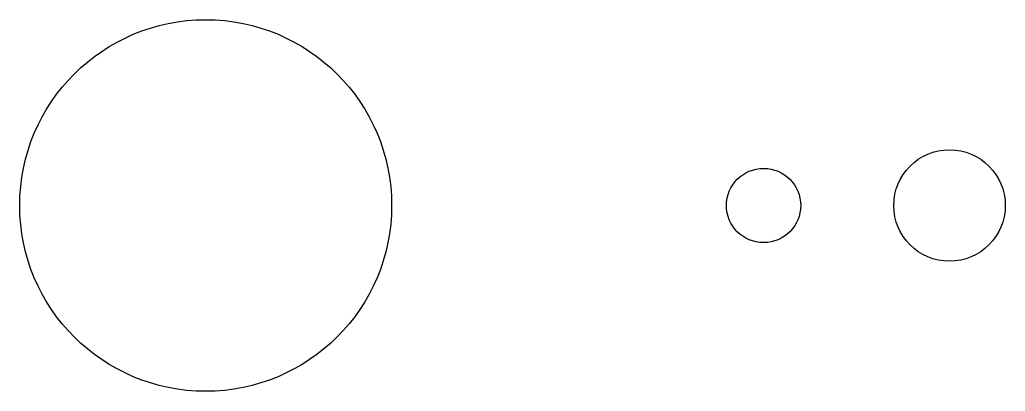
# Model space of a CAD drawing. Header units: inches. Extents: x -10 to 43, y -10 to 10.
import ezdxf

# ---------------------------------------------------------------- set-up
doc = ezdxf.new("R2010")
doc.units = ezdxf.units.IN
doc.header["$MEASUREMENT"] = 0

msp = doc.modelspace()

# ---------------------------------------------------------------- linework, layer by layer
for centre, radius in [((0, 0), 10), ((40, 0), 3), ((30, 0), 2)]:
    msp.add_circle(centre, radius)

doc.saveas('drawing.dxf')
